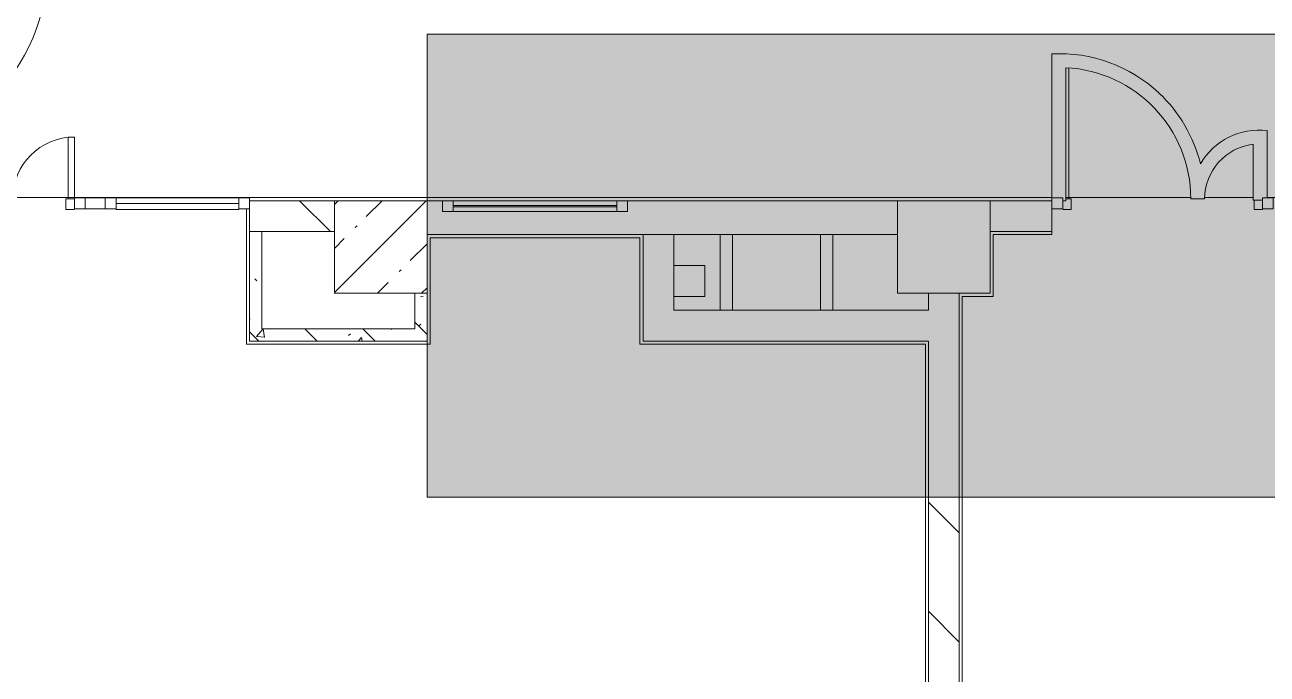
# Model space of a CAD drawing. Header units: millimetres. Extents: x 3991 to 282775, y -8553 to 29560.
# Drawn here: x 172369 to 180420, y 4831 to 9040 of the extents above; entities that cross this region are included whole.
import ezdxf

# ---------------------------------------------------------------- set-up
doc = ezdxf.new("R2010")
doc.units = ezdxf.units.MM
for name, color, linetype, lineweight in [('A-AREA-IDEN', 7, 'Continuous', 9), ('A-DETL-3', 7, 'Continuous', 5), ('A-GLAZ-CURT-2', 7, 'Continuous', 5), ('A-GLAZ-CWMG-2', 7, 'Continuous', 5), ('A-WALL', 7, 'Continuous', 9), ('I-WALL-3', 7, 'Continuous', 5), ('S-COLS', 7, 'Continuous', 5)]:
    doc.layers.add(name, color=color, linetype=linetype, lineweight=lineweight)
doc.layers.add('A-DETL-GENF-3', color=7, linetype='Continuous', lineweight=9, true_color=0x4994b4, transparency=0.4)
for name, color, linetype, lineweight, true_color in [('A-DETL-GENF-4', 7, 'Continuous', 5, 0xaaaaaa), ('A-DETL-GENF-6', 7, 'Continuous', 5, 0x6f9cb0), ('A-DOOR-3', 7, 'Continuous', 5, 0xaaaaaa), ('A-DOOR-6', 7, 'Continuous', 5, 0x6f9cb0), ('A-FLOR-1', 7, 'Continuous', 5, 0xaaaaaa), ('A-FLOR-2', 7, 'Continuous', 5, 0x6f9cb0), ('A-GLAZ-3', 7, 'Continuous', 5, 0x2b586c), ('A-GLAZ-CWMG-4', 7, 'Continuous', 5, 0x2b586c), ('A-WALL-5', 7, 'Continuous', 9, 0x2b586c), ('I-WALL-4', 7, 'Continuous', 5, 0x787878), ('I-WALL-5', 7, 'Continuous', 5, 0x2b586c), ('S-COLS-1', 7, 'Continuous', 5, 0x2b586c)]:
    doc.layers.add(name, color=color, linetype=linetype, lineweight=lineweight, true_color=true_color)
pattern_1 = [(135, (148815.1, 0), (-353.553, -353.553), [])]
pattern_2 = [(135, (148815.1, 0), (-377.171, -377.171), [533.4, -88.9, 17.78, -88.9]), (135, (148815.1, 376.94), (-377.171, -377.171), []), (50, (148815.1, 0), (637.645, -55.787), [66.675, -733.425]), (355, (148815.1, 0), (-123.35, 668.699), [53.34, -586.74]), (100.451, (148868.2, -4.65), (514.299, 612.908), [56.665, -623.315]), (46.184, (148815.1, 177.8), (948.776, -147.15), [100.012, -1100.137]), (96.636, (148894.15, 165.5), (830.91, 865.997), [84.998, -934.973]), (351.184, (148815.1, 177.8), (830.918, 865.988), [80.01, -880.11]), (21, (148904, 133.35), (530.651, -357.928), [66.675, -733.425]), (326, (148904, 133.35), (216.308, 644.658), [53.34, -586.74]), (71.451, (148948.2, 103.5), (746.96, 286.724), [56.665, -623.315]), (37.5, (148815.09, 0), (10.8105, 295.9426), [16.764, -562.864, 16.764, -578.866, -588.962]), (37.5, (148815.09, 0), (10.8105, 295.9426), [-1175.258, 16.764, -572.198]), (7.5, (148815.1, 0), (233.869, 350.6318), [16.764, -322.834, 16.764, -549.529, -224.472]), (7.5, (148815.1, 0), (233.869, 350.6318), [-905.891, 16.764, -207.708]), (327.5, (148616.84, 0), (474.5678, -20.0513), [16.764, -205.486, 16.764, -676.656, -920.115]), (327.5, (148616.84, 0), (474.5678, -20.0513), [-915.67, 16.764, -903.351]), (317.5, (148527.94, 0), (518.452, 88.9934), [16.764, -272.161, 16.764, -443.738, -653.415]), (317.5, (148527.94, 0), (518.452, 88.9934), [-749.427, 16.764, -636.651])]

# ---------------------------------------------------------------- blocks, each defined once
blk = doc.blocks.new('BSC_Колонна _Прямоугольная - 600х600-23286269-Общий план 1 этажа с размещением фрагментов 1_1-1_9')
at = {"layer": 'S-COLS-1'}
for p, q in [((300, 300), (-300, 300)), ((-300, 300), (-300, -300)), ((300, -300), (300, 300)), ((-300, -300), (300, -300))]:
    blk.add_line(p, q, dxfattribs=at)
blk = doc.blocks.new('BSC_Колонна _Прямоугольная - 600х600-V111-Общий план 1 этажа с размещением фрагментов 1_1-1_9')
at = {"layer": 'S-COLS'}
h = blk.add_hatch(dxfattribs=at)
h.set_pattern_fill('FP_77', color=256, style=0, pattern_type=2)
h.set_pattern_definition([(45, (-25860, -7600), (-285.123, 285.123), []), (45, (-25574.88, -7600), (-285.123, 285.123), [504.031, -100.806, 16.764, -84.042])])
h.paths.add_polyline_path([(-110.8, -300), (300, -300), (300, 300), (-300, 300), (-300, -300)])
for p, q in [((300, 300), (-300, 300)), ((-300, 300), (-300, -300)), ((-300, -300), (300, -300))]:
    blk.add_line(p, q, dxfattribs=at)
at = {"layer": 'S-COLS-1'}
blk.add_line((300, -300), (300, 300), dxfattribs=at)
blk = doc.blocks.new('Прямоугольный импост - 50 x 70 мм-31700031-Общий план 1 этажа с размещением фрагментов 1_1-1_9')
at = {"layer": 'A-GLAZ-CWMG-2'}
for p, q in [((-70, 35), (0, 35)), ((-70, -35), (-70, 35)), ((0, 35), (0, -35)), ((0, -35), (-70, -35))]:
    blk.add_line(p, q, dxfattribs=at)
blk = doc.blocks.new('Дверь_Витражная_остекление_ - ДВН_ДАО_Главный вход_1200 в свету-31742133-Общий план 1 этажа с размещением фрагментов 1_1-1_9')
at = {"layer": 'A-DETL-GENF-4'}
for p, q in [((-607.5, 925), (-647.5, 925)), ((-647.5, 925), (-647.5, 35)), ((-607.5, 30), (-607.5, 925)), ((647.5, 430), (607.5, 430)), ((607.5, 430), (607.5, 30)), ((647.5, 35), (647.5, 430)), ((-647.5, 30), (-607.5, 30)), ((-592.5, 30), (-647.5, 30)), ((-592.5, -40), (-592.5, 30)), ((592.5, -40), (592.5, 30)), ((592.5, 30), (647.5, 30)), ((607.5, 30), (647.5, 30)), ((-647.5, -40), (-592.5, -40)), ((647.5, -40), (592.5, -40))]:
    blk.add_line(p, q, dxfattribs=at)
at = {"layer": 'A-DOOR-3'}
for p, q in [((-647.5, 925), (-647.5, 35)), ((647.5, 430), (647.5, 35))]:
    blk.add_line(p, q, dxfattribs=at)
for centre, radius, start, end in [((-647.5, 30), 895, 360, 90), ((647.5, 30), 400, 90, 180)]:
    blk.add_arc(centre, radius, start, end, dxfattribs=at)
blk = doc.blocks.new('Системная панель - Стемалит - 40мм-31720939-Общий план 1 этажа с размещением фрагментов 1_1-1_9')
at = {"layer": 'A-GLAZ-CURT-2'}
for p, q in [((65, 35), (-65, 35)), ((-65, 35), (-65, -35)), ((65, -35), (65, 35)), ((-65, -35), (65, -35))]:
    blk.add_line(p, q, dxfattribs=at)
blk = doc.blocks.new('Прямоугольный импост - 50 x 70 мм-31687886-Общий план 1 этажа с размещением фрагментов 1_1-1_9')
at = {"layer": 'A-GLAZ-CWMG-2'}
for p, q in [((-35, 35), (35, 35)), ((-35, -35), (-35, 35)), ((35, 35), (35, -35)), ((35, -35), (-35, -35))]:
    blk.add_line(p, q, dxfattribs=at)
blk = doc.blocks.new('Системная панель - Стекло - 40мм-31720953-Общий план 1 этажа с размещением фрагментов 1_1-1_9')
at = {"layer": 'A-GLAZ-CURT-2'}
for p, q in [((397.5, 0), (-397.5, 0)), ((-397.5, 0), (-397.5, -40)), ((397.5, -40), (397.5, 0)), ((-397.5, -40), (397.5, -40))]:
    blk.add_line(p, q, dxfattribs=at)
blk = doc.blocks.new('Прямоугольный импост - 50 x 70 мм-31702100-Общий план 1 этажа с размещением фрагментов 1_1-1_9')
at = {"layer": 'A-GLAZ-CWMG-2'}
for p, q in [((-35, 35), (35, 35)), ((-35, -35), (-35, 35)), ((35, 35), (35, -35)), ((35, -35), (-35, -35))]:
    blk.add_line(p, q, dxfattribs=at)
blk = doc.blocks.new('Прямоугольный импост - 50 x 70 мм-31720914-Общий план 1 этажа с размещением фрагментов 1_1-1_9')
at = {"layer": 'A-GLAZ-CWMG-2'}
blk.add_line((24940, 7918), (24145, 7918), dxfattribs=at)
blk = doc.blocks.new('Дверь_Витражная_остекление_ - ДВН_ДАО_Главный вход_1200 в свету-V312-Общий план 1 этажа с размещением фрагментов 1_1-1_9')
at = {"layer": 'A-DETL-GENF-6'}
for p, q in [((-607.5, 30), (-607.5, 876.9)), ((-627.5, 30), (-607.5, 30)), ((-592.5, 30), (-627.5, 30)), ((-592.5, -40), (-592.5, 30)), ((592.5, -40), (592.5, 20)), ((-647.5, -40), (-592.5, -40)), ((647.5, -40), (592.5, -40))]:
    blk.add_line(p, q, dxfattribs=at)
blk = doc.blocks.new('Прямоугольный импост - 50 x 70 мм-V314-Общий план 1 этажа с размещением фрагментов 1_1-1_9')
at = {"layer": 'A-GLAZ-CWMG-4'}
for p, q in [((-35, 35), (35, 35)), ((-35, -35), (-35, 35)), ((35, 35), (35, -35)), ((35, -35), (-35, -35))]:
    blk.add_line(p, q, dxfattribs=at)
blk = doc.blocks.new('Прямоугольный импост - 50 x 70 мм-V315-Общий план 1 этажа с размещением фрагментов 1_1-1_9')
at = {"layer": 'A-GLAZ-CWMG-4'}
for p, q in [((0, 35), (-70, 35)), ((-70, 35), (-70, -35)), ((0, -35), (0, 35)), ((-70, -35), (0, -35))]:
    blk.add_line(p, q, dxfattribs=at)
blk = doc.blocks.new('120_Окно_СКБ_1Ст - 120_Окно_СКБ_1Ст 400х1200 EI30-24228621-Общий план 1 этажа с размещением фрагментов 1_1-1_9')
at = {"layer": 'A-GLAZ-3'}
for p, q in [((-600, 40), (-600, 110)), ((-600, 110), (-530, 110)), ((600, 110), (-600, 110)), ((-530, 110), (-530, 40)), ((530, 40), (530, 110)), ((530, 110), (600, 110)), ((600, 110), (600, 40)), ((-530, 40), (-600, 40)), ((-600, 40), (600, 40)), ((530, 80), (-530, 80)), ((530, 70), (-530, 70)), ((600, 40), (530, 40))]:
    blk.add_line(p, q, dxfattribs=at)
blk = doc.blocks.new('Марка_Помещения - Номер-25198446-Общий план 1 этажа с размещением фрагментов 1_1-1_9')
at = {"layer": 'A-AREA-IDEN'}
for start, end in [(360, 180), (180, 360)]:
    blk.add_arc((0, 0), 2.5, start, end, dxfattribs=at)

msp = doc.modelspace()

# ---------------------------------------------------------------- hatches: boundary and pattern name
at = {"layer": 'A-DETL-GENF-3'}
h = msp.add_hatch(color=256, dxfattribs=at)
h.paths.add_polyline_path([(219515.1, 515.5), (219581.8, 395.2), (219590.5, 400.2), (219590.5, 410.2), (219581.8, 415.2), (219573.2, 410.2), (219568.2, 412.3), (219523.3, 499.5)])
h.paths.add_polyline_path([(220375.1, 515.5), (220316.7, 410.2), (220308.1, 415.2), (220299.4, 410.2), (220299.4, 400.2), (220308.1, 395.2), (220316.8, 400.4), (220338.3, 443), (220368.7, 503)])
h.paths.add_polyline_path([(215844.1, 515.5), (215785.7, 410.2), (215777.1, 415.2), (215768.4, 410.2), (215768.4, 400.2), (215777.1, 395.2), (215785.8, 400.4), (215801.7, 432.1), (215836, 499.5)])
h.paths.add_polyline_path([(216171.7, 120), (219515.1, 120), (219515.1, 515.5), (220375.1, 515.5), (220375.1, 120), (220400.1, 120), (220400.1, 490.5), (220675.1, 490.5), (220675.1, 7900), (220450.1, 7900), (220450.1, 7680), (220505.1, 7680), (220505.1, 7672), (220435.1, 7672), (220435.1, 7820), (220415.1, 7820), (220415.1, 7860), (220425.1, 7860), (220425.1, 7900), (219575.1, 7898), (219575.1, 7860), (219585.1, 7860), (219585.1, 7820), (219565.1, 7820), (219565.1, 7672), (219495.1, 7672), (219495.1, 7680), (219550.1, 7680), (219550.1, 7900), (218150.1, 7900), (218150.1, 7680), (218205.1, 7680), (218205.1, 7672), (218135.1, 7672), (218135, 7820), (218115.1, 7820), (218115.1, 7860), (218125.1, 7860), (218124.4, 7900), (217125.1, 7899), (217125.1, 7860), (217135.1, 7857.2), (217135.1, 7820), (217115.1, 7820), (217115.1, 7672), (217045.1, 7672), (217045.1, 7680), (217100.1, 7680), (217100.1, 7900), (215650.1, 7900), (215650.1, 7680), (215705.1, 7680), (215705.1, 7672), (215635.1, 7672), (215635.1, 7820), (215615.1, 7820), (215615.1, 7860), (215625.1, 7860), (215625.1, 7900), (214775.1, 7898), (214775.1, 7860), (214785.1, 7860), (214785.1, 7820), (214765.1, 7820), (214765.1, 7672), (214695.1, 7672), (214695.1, 7680), (214750.1, 7680), (214745.1, 7900), (214445.1, 7900), (214445.1, 490.5), (214950.1, 490.5), (214950.1, 120), (214984.1, 120), (214984.1, 515.5), (215844.1, 515.5), (215844.1, 120), (215911.4, 120)])
h.paths.add_polyline_path([(220450.1, 120), (220675.1, 120), (220672.8, 440.5), (220450.1, 440.5), (220450.1, 171.3)])
h.paths.add_polyline_path([(214445.1, 120), (214900.1, 120), (214900.1, 440.5), (214445.1, 440.5), (214445.1, 400)])
h.paths.add_polyline_path([(219266.1, 151), (219250.1, 151), (219250.1, 551), (219266.1, 551), (219266.1, 172.5)])
h.paths.add_polyline_path([(215864.1, 151), (215864.1, 551), (215880.1, 551), (215880.1, 151)])
h.paths.add_polyline_path([(220308.1, 245.2), (220316.7, 250.2), (220316.7, 260.2), (220308.1, 265.2), (220299.4, 260.2), (220299.4, 250.2), (220297.9, 246.5), (220213, 250.2), (220213, 260.2), (220204.3, 265.2), (220195.7, 260.2), (220195.7, 250.2), (220194.2, 246.5), (220109.2, 250.2), (220109.2, 260.2), (220100.6, 265.2), (220091.9, 260.2), (220091.9, 250.2), (220090.9, 246.5), (220005.5, 250.2), (220005.5, 260.2), (219996.8, 265.2), (219988.2, 260.2), (219988.2, 250.2), (219987.2, 246.5), (219901.7, 250.2), (219901.7, 260.2), (219893.1, 265.2), (219884.4, 260.2), (219884.4, 250.2), (219882.9, 246.5), (219798, 250.2), (219798, 260.2), (219789.3, 265.2), (219780.7, 260.2), (219780.7, 250.2), (219779.2, 246.5), (219694.2, 250.2), (219694.2, 260.2), (219685.6, 265.2), (219676.8, 260), (219676.9, 250.2), (219675.4, 246.5), (219590.5, 250.2), (219590.5, 260.2), (219581.8, 265.2), (219573.1, 260), (219573.2, 250.2), (219581.8, 245.2), (219592.3, 245.6), (220305.5, 245.6)])
h.paths.add_polyline_path([(215465.8, 245.2), (215475.8, 245.6), (215785.7, 250.2), (215785.7, 260.2), (215777.1, 265.2), (215768.4, 260.2), (215768.4, 250.2), (215766.9, 246.5), (215682, 250.2), (215682, 260.2), (215673.3, 265.2), (215664.7, 260.2), (215664.7, 250.2), (215663.2, 246.5), (215578.2, 250.2), (215577.7, 261), (215568.1, 265), (215560.9, 260.2), (215560.9, 250.2), (215559.9, 246.5), (215474.5, 250.2), (215474.5, 260.2), (215465.8, 265.2), (215457.2, 260.2), (215457.2, 250.2), (215456.2, 246.5), (215370.7, 250.2), (215370.7, 260.2), (215362.1, 265.2), (215353.4, 260.2), (215353.4, 250.2), (215352.1, 246.5), (215267, 250.2), (215267, 260.2), (215258.3, 265.2), (215249.7, 260.2), (215249.7, 250.2), (215248.2, 246.5), (215163.2, 250.2), (215163.2, 260.2), (215154.6, 265.2), (215145.8, 260), (215145.9, 250.2), (215144.4, 246.5), (215059.5, 250.2), (215059.5, 260.2), (215050.8, 265.2), (215042.1, 260), (215042.2, 250.2), (215050.8, 245.2), (215060.5, 245.6), (215438.7, 245.2)])
h.paths.add_polyline_path([(219893.1, 395.2), (219901.7, 400.2), (219901.7, 410.2), (219903.1, 413.9), (219988.2, 410.2), (219988.2, 400.2), (219996.8, 395.2), (220005.5, 400.2), (220005.5, 410.2), (220006.5, 413.9), (220091.9, 410.2), (220091.9, 400.2), (220100.6, 395.2), (220109.3, 400.3), (220109.2, 410.2), (220110.2, 413.9), (220195.7, 410.2), (220195.7, 400.2), (220204.3, 395.2), (220213, 400.2), (220213, 410.2), (220204.3, 415.2), (220194.3, 414.9), (219676.9, 410.2), (219676.9, 400.2), (219685.6, 395.2), (219694.2, 400.2), (219694.2, 410.2), (219695.8, 413.9), (219780.7, 410.2), (219780.7, 400.2), (219789.3, 395.2), (219798, 400.2), (219798, 410.2), (219799.3, 413.9), (219884.4, 410.2), (219884.4, 400.2), (219890.5, 395.6)])
h.paths.add_polyline_path([(215362.1, 395.2), (215370.7, 400.2), (215370.7, 410.2), (215372.1, 413.9), (215457.2, 410.2), (215457.2, 400.2), (215465.8, 395.2), (215474.5, 400.2), (215474.5, 410.2), (215475.5, 413.9), (215560.9, 410.2), (215560.9, 400.2), (215569.6, 395.2), (215578.2, 400.2), (215578.2, 410.2), (215579.2, 413.9), (215664.7, 410.2), (215664.7, 400.2), (215673.3, 395.2), (215682, 400.2), (215682, 410.2), (215673.3, 415.2), (215663.3, 414.9), (215145.9, 410.2), (215145.9, 400.2), (215154.6, 395.2), (215163.2, 400.2), (215163.2, 410.2), (215164.8, 413.9), (215249.7, 410.2), (215250.5, 399.2), (215259.5, 395.4), (215267, 400.2), (215267, 410.2), (215268.3, 413.9), (215353.4, 410.2), (215353.4, 400.2), (215359.5, 395.6)])
h.paths.add_polyline_path([(215050.8, 395.2), (215059.5, 400.2), (215059.5, 410.2), (215050.8, 415.2), (215042.2, 410.2), (215037.2, 412.3), (215048.2, 395.6)])
h.paths.add_polyline_path([(219250.1, 1051), (219250.1, 1530.1), (219266.1, 1530.1), (219266.1, 1051)])
h.paths.add_polyline_path([(215880.1, 1051), (215864.1, 1051), (215864.6, 1545.2), (215880.1, 1545.2), (215880.4, 1258), (217169.1, 1258), (217169.1, 1242), (215880.1, 1242), (215880.1, 1074.5)])
h.paths.add_polyline_path([(217991.1, 1232), (217991.1, 1248), (219249.8, 1248), (219249.8, 1232), (218034.7, 1232)])
h.paths.add_polyline_path([(219265.9, 2030.1), (219250.1, 2030.1), (219250.1, 2332), (217991.1, 2332), (217991.1, 2348), (219266.1, 2347.5), (219266.1, 2030.1)])
h.paths.add_polyline_path([(215880.1, 2045.2), (215864.1, 2045.2), (215864.6, 2789), (215880.1, 2789), (215880.1, 2349)])
h.paths.add_polyline_path([(217126.6, 2342), (215880.4, 2342), (215880.4, 2358), (217170.5, 2358), (217169.1, 2342)])
h.paths.add_polyline_path([(215864.1, 3289), (215864.1, 3729), (215880.1, 3729), (215880.1, 3289), (215864.6, 3289)])
h.paths.add_polyline_path([(165625.1, 4590), (165875.1, 4590), (165875.1, 7300), (165475.1, 7300), (165475.1, 7700), (164675.1, 7700), (164675.1, 7692), (164605.1, 7692), (164605.1, 7700), (163585.1, 7700), (163585.1, 7692), (163515.1, 7692), (163515.1, 7700), (163365.1, 7700), (163365.1, 4590), (165475.1, 4590)])
h.paths.add_polyline_path([(178204.8, 5979), (212325.1, 5979), (212325.1, 8979), (174975.1, 8979), (174975.1, 5979), (178174.1, 5979)])
h.paths.add_polyline_path([(224535.1, 6414.4), (231745.1, 6414.4), (231745.1, 9698.5), (229573.1, 9698.5), (229573.1, 9670), (229565.1, 9670), (229564.8, 9698.5), (229465.1, 9698.5), (229465.1, 9670), (229457.1, 9670), (229457.1, 9698.5), (224295.1, 9698.5), (224295.1, 6414.4), (224534.9, 6414.4)])
h.paths.add_polyline_path([(227623.1, 9100), (227623.1, 9140), (227613.1, 9140), (227613.1, 9180), (227633.1, 9180), (227633.1, 9208), (227703.1, 9208), (227703.1, 9200), (227648.1, 9200), (227648.1, 9100), (227703.1, 9100), (227703.1, 9092), (227633.1, 9092), (227633.1, 9100)])
h.paths.add_polyline_path([(227623.1, 8100), (227583.1, 8100), (227583.1, 9100), (227623.1, 9100), (227623.1, 8231.4)])
h.paths.add_polyline_path([(228030.1, 8100), (228030.1, 9100), (228070.1, 9100), (228070.1, 8100)])
h.paths.add_polyline_path([(225695.1, 9100), (225695.1, 9140), (225685.1, 9140), (225685.1, 9180), (225705.1, 9180), (225705.1, 9208), (225775.1, 9208), (225775.1, 9200), (225720.1, 9200), (225720.6, 9100), (225775.1, 9100), (225775.1, 9092), (225705.1, 9092), (225705.1, 9100)])
h.paths.add_polyline_path([(225695.1, 8250), (225655.1, 8250), (225655.1, 9100), (225695.1, 9100), (225695.1, 8299.6)])
h.paths.add_polyline_path([(226598.1, 9092), (226543.1, 9092), (226543.1, 9100), (226598.1, 9100), (226598.1, 9200), (226543.1, 9200), (226543.1, 9208), (226613.1, 9208), (226613.1, 9180), (226633.1, 9180), (226633.1, 9140), (226623.1, 9140), (226623.1, 9100), (226613.1, 9100), (226613.1, 9092), (226605.5, 9092)])
h.paths.add_polyline_path([(224795.1, 9092), (224765.1, 9092), (224765.1, 9100), (224820.1, 9100), (224815.1, 9200), (224765.1, 9200), (224765.1, 9208), (224835.1, 9208), (224835.1, 9180), (224855.1, 9180), (224855.1, 9140), (224845.1, 9140), (224845.1, 9100), (224835.1, 9100), (224835.1, 9092), (224815.1, 9092)])
h.paths.add_polyline_path([(228005.1, 9092), (227950.1, 9092), (227950.1, 9100), (228005.1, 9100), (228005.1, 9200), (227950.1, 9200), (227950.1, 9208), (228020.1, 9208), (228020.1, 9180), (228040.1, 9180), (228040.1, 9140), (228030.1, 9140), (228030.1, 9100), (228020.1, 9100), (228020.1, 9092)])
h.paths.add_polyline_path([(229049.3, 9092), (229040.1, 9092), (229040.1, 9100), (229030.1, 9100), (229030.1, 9140), (229020.1, 9141.1), (229020.1, 9180), (229040.1, 9180), (229040.1, 9208), (229110.1, 9208), (229110.1, 9200), (229055.1, 9200), (229055.1, 9100), (229110.1, 9100), (229110.1, 9092), (229055.1, 9092)])
h.paths.add_polyline_path([(223337.1, 10000), (226575.1, 10000), (226575.1, 13151.1), (226094.9, 13151.1), (226094.9, 13191.1), (226575.1, 13191.1), (226571.9, 13400), (209575.1, 13400), (209575.1, 10000), (223012.9, 10000)])
h.paths.add_polyline_path([(218383.9, 10900), (218383.9, 10940), (218373.9, 10940), (218373.9, 10980), (218393.9, 10980), (218393.9, 11108), (218463.9, 11108), (218463.9, 11100), (218408.9, 11100), (218408.9, 10900), (218463.9, 10900), (218463.9, 10892), (218393.9, 10895.6), (218393.9, 10900)])
h.paths.add_polyline_path([(218372.1, 10050), (218343.9, 10050), (218343.9, 10900), (218383.9, 10895.6), (218383.9, 10050)])
h.paths.add_polyline_path([(221694.9, 10900), (221694.9, 10940), (221684.9, 10940), (221684.9, 10980), (221704.9, 10980), (221704.9, 11108), (221774.9, 11108), (221774.9, 11100), (221719.9, 11100), (221720, 10900), (221774.9, 10900), (221774.9, 10892), (221704.9, 10895.6), (221704.9, 10900)])
h.paths.add_polyline_path([(221654.9, 10050), (221654.9, 10900), (221694.9, 10895.6), (221694.9, 10050), (221683.1, 10050)])
h.paths.add_polyline_path([(194732.4, 10880), (194745.1, 10880), (194745.1, 15102.5), (191195.1, 15102.5), (191195.1, 10880), (192490.1, 10880), (192490.1, 10900), (192530.1, 10900), (192530.1, 10880), (194725.1, 10880)])
h.paths.add_polyline_path([(220834.9, 10892), (220764.9, 10892), (220764.9, 10900), (220819.9, 10900), (220819.9, 11100), (220764.9, 11100), (220764.9, 11108), (220834.9, 11108), (220834.9, 10980), (220854.9, 10980), (220854.9, 10940), (220844.9, 10940), (220844.9, 10900), (220834.9, 10900), (220834.9, 10893.2)])
h.paths.add_polyline_path([(217485.1, 10892), (217453.9, 10892), (217453.9, 10900), (217508.9, 10900), (217508.9, 11100), (217453.9, 11100), (217453.9, 11108), (217523.9, 11108), (217523.9, 10980), (217543.9, 10980), (217543.9, 10940), (217533.9, 10940), (217533.9, 10900), (217523.9, 10900), (217523.9, 10892), (217503.9, 10892)])
h.paths.add_polyline_path([(192410.1, 10892), (192415.1, 10900), (192465.1, 10905.7), (192465.1, 11120), (192410.1, 11120), (192415.1, 11128), (192480.1, 11125.3), (192480.1, 10980), (192500.1, 10980), (192500.1, 10940), (192490.1, 10940), (192490.1, 10900), (192480.1, 10900), (192480.1, 10892), (192415.1, 10892)])
h.paths.add_polyline_path([(193565.1, 10892), (193500.1, 10894.7), (193500.1, 10900), (193490.1, 10900), (193490.1, 10940), (193480.1, 10940), (193480.1, 10980), (193500.1, 10980), (193500.1, 11128), (193570.1, 11128), (193565.1, 11120), (193515.1, 11120), (193515.1, 10900), (193570.1, 10900), (193570.1, 10892)])
h.paths.add_polyline_path([(171075.1, 11900), (171070.3, 11950), (171065.1, 11950), (171067.5, 11980), (171085.1, 11980), (171085.1, 12108), (171155.1, 12108), (171155.1, 12100), (171100.1, 12100), (171100.1, 11900), (171155.1, 11900), (171155.1, 11892), (171085.1, 11892), (171085.1, 11900)])
h.paths.add_polyline_path([(172535.1, 11100), (176655.1, 11100), (176655.1, 14980), (165705.1, 14980), (165705.1, 11100), (169275.1, 11100), (169275.1, 11900), (169325.1, 11900), (169325.1, 11100), (171025.1, 11100), (171025.1, 11900), (171075.1, 11900), (171075.1, 11100), (172485.1, 11100)])
h.paths.add_polyline_path([(169195.1, 11892), (169195.1, 11900), (169250.1, 11900), (169250.1, 12100), (169195.1, 12100), (169195.1, 12108), (169265.1, 12108), (169267.1, 11980), (169285.1, 11980), (169285.1, 11950), (169275.1, 11950), (169275.1, 11900), (169265.1, 11898.9), (169259.7, 11892), (169225.1, 11892)])
h.paths.add_polyline_path([(169025.1, 12170), (169025.1, 12225), (168805.1, 12225), (168805.1, 12170), (168797.1, 12172.3), (168797.1, 12240), (168805.1, 12240), (168805.1, 12250), (168845.1, 12250), (168845.1, 12260), (168885.1, 12260), (168885.1, 12240), (169033.1, 12240), (169033.1, 12170)])
h.paths.add_polyline_path([(171605.1, 12250), (171605.1, 12290), (172605.1, 12290), (172605.1, 12250), (171613.1, 12250)])
h.paths.add_polyline_path([(171605.1, 12170), (171605.1, 12225), (171405.1, 12225), (171405.1, 12170), (171397.1, 12170), (171397.2, 12240), (171525.1, 12240), (171525.1, 12260), (171565.1, 12260), (171565.1, 12250), (171605.1, 12250), (171605.1, 12240), (171613.1, 12240), (171613.1, 12170)])
h.paths.add_polyline_path([(168797.1, 12250), (167805.1, 12250), (167805.1, 12290), (168805.1, 12284.6), (168805.1, 12250)])
h.paths.add_polyline_path([(225994.9, 12261.1), (225986.9, 12261.1), (225986.9, 12331.1), (226014.9, 12331.1), (226014.9, 12351.1), (226054.9, 12351.1), (226054.9, 12341.1), (226094.9, 12341.1), (226094.9, 12331.1), (226102.9, 12331.1), (226102.9, 12261.1), (226094.9, 12261.1), (226094.9, 12316.1), (225994.9, 12316.1), (225994.9, 12291.1)])
h.paths.add_polyline_path([(226014.9, 13181.1), (226014.9, 13201.1), (225986.9, 13204), (225986.9, 13271.1), (225994.9, 13271.1), (225994.9, 13216.1), (226094.9, 13216.1), (226094.9, 13271.1), (226102.9, 13271.1), (226102.9, 13201.1), (226094.9, 13201.1), (226094.9, 13191.1), (226054.9, 13191.1), (226054.9, 13181.1)])
h.paths.add_polyline_path([(171525.1, 13240), (171525.1, 13260), (171397.1, 13260), (171397.1, 13330), (171405.1, 13330), (171405.1, 13275), (171605.1, 13275), (171605.1, 13330), (171613.1, 13330), (171613.1, 13260), (171605.1, 13260), (171605.1, 13250), (171565.1, 13250), (171565.1, 13240)])
h.paths.add_polyline_path([(168885.1, 13240), (168845.1, 13240), (168840.8, 13250), (168805.1, 13250), (168805.1, 13260), (168797.1, 13260), (168797.1, 13330), (168805.1, 13330), (168805.1, 13275), (169025.1, 13275), (169025.1, 13330), (169033.1, 13330), (169033.1, 13260), (168885.1, 13260), (168885.1, 13250)])
h.paths.add_polyline_path([(249211.5, 13380), (250233.1, 13380), (250233.1, 15125), (250213.1, 15125), (250213.5, 15165), (250233.1, 15167.9), (250233.1, 17530), (247535.1, 17530), (247535.1, 13380), (248565.1, 13380), (248565.1, 13400), (248605.1, 13400), (248605.1, 13380), (249190.1, 13380)])
h.paths.add_polyline_path([(248565.1, 13400), (248540.1, 13400), (248540.1, 13480), (248575.1, 13480), (248575.1, 13440), (248565.1, 13440)])
h.paths.add_polyline_path([(249175.1, 13400), (249165.1, 13400), (249165.1, 13440), (249155.1, 13440), (249155.1, 13480), (249190.1, 13480), (249190.1, 13400)])
h.paths.add_polyline_path([(250005.1, 15045), (250005.1, 15115), (250133.1, 15115), (250133.1, 15135), (250173.1, 15135), (250173.1, 15125), (250213.1, 15125), (250213.1, 15115), (250221.1, 15110), (250221.1, 15045), (250213.1, 15045), (250213.1, 15100), (250013.1, 15100), (250013.1, 15045)])
h.paths.add_polyline_path([(250168.7, 16115), (250133.1, 16115), (250133.1, 16135), (250005.1, 16135), (250005.1, 16205), (250013.1, 16205), (250013.1, 16150), (250213.1, 16150), (250213.1, 16205), (250221.1, 16205), (250221.1, 16135), (250213.1, 16135), (250213.1, 16125), (250173.1, 16125), (250173.1, 16115)])
h.paths.add_polyline_path([(155920.1, 23230), (156780.1, 23230), (156780.1, 23238), (156850.1, 23238), (156850.1, 23230), (157495.1, 23230), (157495.1, 25530), (155195.1, 25530), (155195.1, 23230), (155840.1, 23230), (155840.1, 23238), (155910.1, 23238), (155910.1, 23230)])
at = {"layer": 'I-WALL-3'}
h = msp.add_hatch(dxfattribs=at)
h.set_pattern_fill('FP_72', color=256, style=0, pattern_type=2)
h.set_pattern_definition(pattern_1)
h.paths.add_polyline_path([(173905.1, 7700), (174375.1, 7700), (174375.1, 7900), (173825.1, 7900), (173825.1, 7700)])
h = msp.add_hatch(dxfattribs=at)
h.set_pattern_fill('FP_72', color=256, style=0, pattern_type=2)
h.set_pattern_definition(pattern_1)
h.paths.add_polyline_path([(178414.3, 500), (178424.8, 500), (178424.8, 5979), (178224.8, 5979), (178224.8, 500)])
at = {"layer": 'I-WALL-4'}
h = msp.add_hatch(dxfattribs=at)
h.set_pattern_fill('FP_86', color=256, style=0, pattern_type=2)
h.set_pattern_definition(pattern_2)
h.paths.add_polyline_path([(173825.1, 7070), (173905.1, 7070), (173905.1, 7700), (173825.1, 7700), (173825.1, 7278.6)])
h = msp.add_hatch(dxfattribs=at)
h.set_pattern_fill('FP_86', color=256, style=0, pattern_type=2)
h.set_pattern_definition(pattern_2)
h.paths.add_polyline_path([(174895.1, 6990), (174975.1, 6990), (174975.1, 7300), (174895.1, 7296.7), (174895.1, 7070)])
h = msp.add_hatch(dxfattribs=at)
h.set_pattern_fill('FP_86', color=256, style=0, pattern_type=2)
h.set_pattern_definition(pattern_2)
h.paths.add_polyline_path([(174355.1, 6990), (174895.1, 6990), (174895.1, 7070), (173825.1, 7070), (173825.1, 6990), (174147.1, 6990)])

# ---------------------------------------------------------------- linework, layer by layer
at = {"layer": 'A-DETL-3'}
for p, q in [((212325.1, 8979), (174975.1, 8979)), ((174975.1, 8979), (174975.1, 5979)), ((174975.1, 5979), (212325.1, 5979))]:
    msp.add_line(p, q, dxfattribs=at)
at = {"layer": 'A-FLOR-1'}
for p, q in [((169025.3, 7920), (179025.1, 7920)), ((173805.1, 6971), (173805.1, 7848)), ((178443.8, 7280), (178443.8, 520)), ((174995.1, 6971), (173805.1, 6971)), ((178204.8, 520), (178204.8, 6970))]:
    msp.add_line(p, q, dxfattribs=at)
at = {"layer": 'A-FLOR-2'}
for p, q in [((179025.1, 8851.7), (179025.1, 7918)), ((179115.1, 7900), (179115.1, 8762.1)), ((180420.1, 7918), (180420.1, 8355.2)), ((180330.1, 8265.7), (180330.1, 7903)), ((179095.1, 7900), (179115.1, 7900)), ((179924.7, 7920), (179115.1, 7920)), ((179925.1, 7913), (180015.1, 7913)), ((180330.1, 7920), (180015.7, 7920)), ((180330.1, 7903), (180390.1, 7903)), ((180420.1, 7920), (187310.1, 7920)), ((176355.1, 7660), (174995.1, 7660)), ((174995.1, 7660), (174995.1, 6971)), ((176355.1, 6970), (176355.1, 7660)), ((179025.1, 7680), (178644.8, 7680)), ((178644.8, 7680), (178644.8, 7280)), ((179025.1, 7700), (179025.1, 7680)), ((176575.1, 7480), (176774.8, 7480)), ((176774.8, 7480), (176774.8, 7280)), ((176774.8, 7280), (176575.1, 7280)), ((178644.8, 7280), (178443.8, 7280)), ((178204.8, 6970), (176355.1, 6970))]:
    msp.add_line(p, q, dxfattribs=at)
for centre, radius, start, end in [((179075.1, 7913), 940, 46.91905, 93.04909), ((179075.1, 7913), 850, 360, 87.30273), ((179075.1, 7913), 940, 13.96903, 46.78644), ((180370.1, 7913), 445, 83.54865, 149.34163), ((180370.1, 7913), 355, 96.4696, 180)]:
    msp.add_arc(centre, radius, start, end, dxfattribs=at)
at = {"layer": 'A-WALL'}
msp.add_line((173905.1, 7700), (173825.1, 7700), dxfattribs=at)
at = {"layer": 'A-WALL-5'}
for p, q in [((176575.1, 7680), (176375.1, 7680)), ((176955.1, 7680), (176875.1, 7680)), ((177605.1, 7680), (177525.1, 7680)), ((176875.1, 7190), (176955.1, 7190)), ((177525.1, 7190), (177605.1, 7190))]:
    msp.add_line(p, q, dxfattribs=at)
at = {"layer": 'I-WALL-3'}
for p, q in [((174375.1, 7900), (173825.1, 7900)), ((173825.1, 7900), (173825.1, 6990)), ((173905.1, 7700), (174375.1, 7700)), ((173905.1, 7070), (173905.1, 7700)), ((174895.1, 7300), (174895.1, 7070)), ((178424.8, 500), (178424.8, 7300)), ((174895.1, 7070), (173905.1, 7070)), ((173825.1, 6990), (174975.1, 6990)), ((178224.8, 6990), (178224.8, 500))]:
    msp.add_line(p, q, dxfattribs=at)
at = {"layer": 'I-WALL-5'}
for p, q in [((175075.1, 7900), (174975.1, 7900)), ((178024.8, 7900), (176275.1, 7900)), ((179025.1, 7900), (178624.8, 7900)), ((179025.1, 7700), (179025.1, 7900)), ((174975.1, 7680), (176375.1, 7680)), ((176375.1, 7680), (176375.1, 6990)), ((176575.1, 7680), (176875.1, 7680)), ((176575.1, 7190), (176575.1, 7680)), ((176875.1, 7680), (176875.1, 7190)), ((176955.1, 7190), (176955.1, 7680)), ((176955.1, 7680), (177525.1, 7680)), ((177525.1, 7680), (177525.1, 7190)), ((177605.1, 7680), (178024.8, 7680)), ((177605.1, 7190), (177605.1, 7680)), ((178624.8, 7700), (179025.1, 7700)), ((174975.1, 6990), (174975.1, 7300)), ((178224.8, 7300), (178224.8, 7190)), ((176875.1, 7190), (176575.1, 7190)), ((177525.1, 7190), (176955.1, 7190)), ((178224.8, 7190), (177605.1, 7190)), ((176375.1, 6990), (178224.8, 6990))]:
    msp.add_line(p, q, dxfattribs=at)

# ---------------------------------------------------------------- block references
at = {"layer": 'A-AREA-IDEN', "xscale": 499.9999999999995, "yscale": 499.9999999999995, "zscale": 499.9999999999995}
msp.add_blockref('Марка_Помещения - Номер-25198446-Общий план 1 этажа с размещением фрагментов 1_1-1_9', (171268, 9439.3), dxfattribs=at)
at = {"layer": 'A-DOOR-3'}
msp.add_blockref('Дверь_Витражная_остекление_ - ДВН_ДАО_Главный вход_1200 в свету-31742133-Общий план 1 этажа с размещением фрагментов 1_1-1_9', (172042.6, 7883), dxfattribs=at)
at = {"layer": 'A-DOOR-6'}
msp.add_blockref('Дверь_Витражная_остекление_ - ДВН_ДАО_Главный вход_1200 в свету-V312-Общий план 1 этажа с размещением фрагментов 1_1-1_9', (179742.6, 7883), dxfattribs=at)
at = {"layer": 'A-GLAZ-3'}
msp.add_blockref('120_Окно_СКБ_1Ст - 120_Окно_СКБ_1Ст 400х1200 EI30-24228621-Общий план 1 этажа с размещением фрагментов 1_1-1_9', (175675.1, 7790), dxfattribs=at)
at = {"layer": 'A-GLAZ-CURT-2'}
for name, p in [('Системная панель - Стемалит - 40мм-31720939-Общий план 1 этажа с размещением фрагментов 1_1-1_9', (172825.1, 7883)), ('Системная панель - Стекло - 40мм-31720953-Общий план 1 этажа с размещением фрагментов 1_1-1_9', (173357.6, 7883))]:
    msp.add_blockref(name, p, dxfattribs=at)
at = {"layer": 'A-GLAZ-CWMG-2', "extrusion": (0, 0, -1), "rotation": 180}
for name, p in [('Прямоугольный импост - 50 x 70 мм-31687886-Общий план 1 этажа с размещением фрагментов 1_1-1_9', (-172725.1, 7883)), ('Прямоугольный импост - 50 x 70 мм-31702100-Общий план 1 этажа с размещением фрагментов 1_1-1_9', (-172925.1, 7883)), ('Прямоугольный импост - 50 x 70 мм-31700031-Общий план 1 этажа с размещением фрагментов 1_1-1_9', (-173825.1, 7883))]:
    msp.add_blockref(name, p, dxfattribs=at)
at = {"layer": 'A-GLAZ-CWMG-2'}
msp.add_blockref('Прямоугольный импост - 50 x 70 мм-31720914-Общий план 1 этажа с размещением фрагментов 1_1-1_9', (148815.1, 0), dxfattribs=at)
at = {"layer": 'A-GLAZ-CWMG-4', "rotation": 180}
msp.add_blockref('Прямоугольный импост - 50 x 70 мм-V315-Общий план 1 этажа с размещением фрагментов 1_1-1_9', (179025.1, 7883), dxfattribs=at)
at = {"layer": 'A-GLAZ-CWMG-4', "extrusion": (0, 0, -1), "rotation": 180}
msp.add_blockref('Прямоугольный импост - 50 x 70 мм-V314-Общий план 1 этажа с размещением фрагментов 1_1-1_9', (-180425.1, 7883), dxfattribs=at)
at = {"layer": 'S-COLS-1'}
for name, p in [('BSC_Колонна _Прямоугольная - 600х600-V111-Общий план 1 этажа с размещением фрагментов 1_1-1_9', (174675.1, 7600)), ('BSC_Колонна _Прямоугольная - 600х600-23286269-Общий план 1 этажа с размещением фрагментов 1_1-1_9', (178324.8, 7600))]:
    msp.add_blockref(name, p, dxfattribs=at)

doc.saveas('drawing.dxf')
